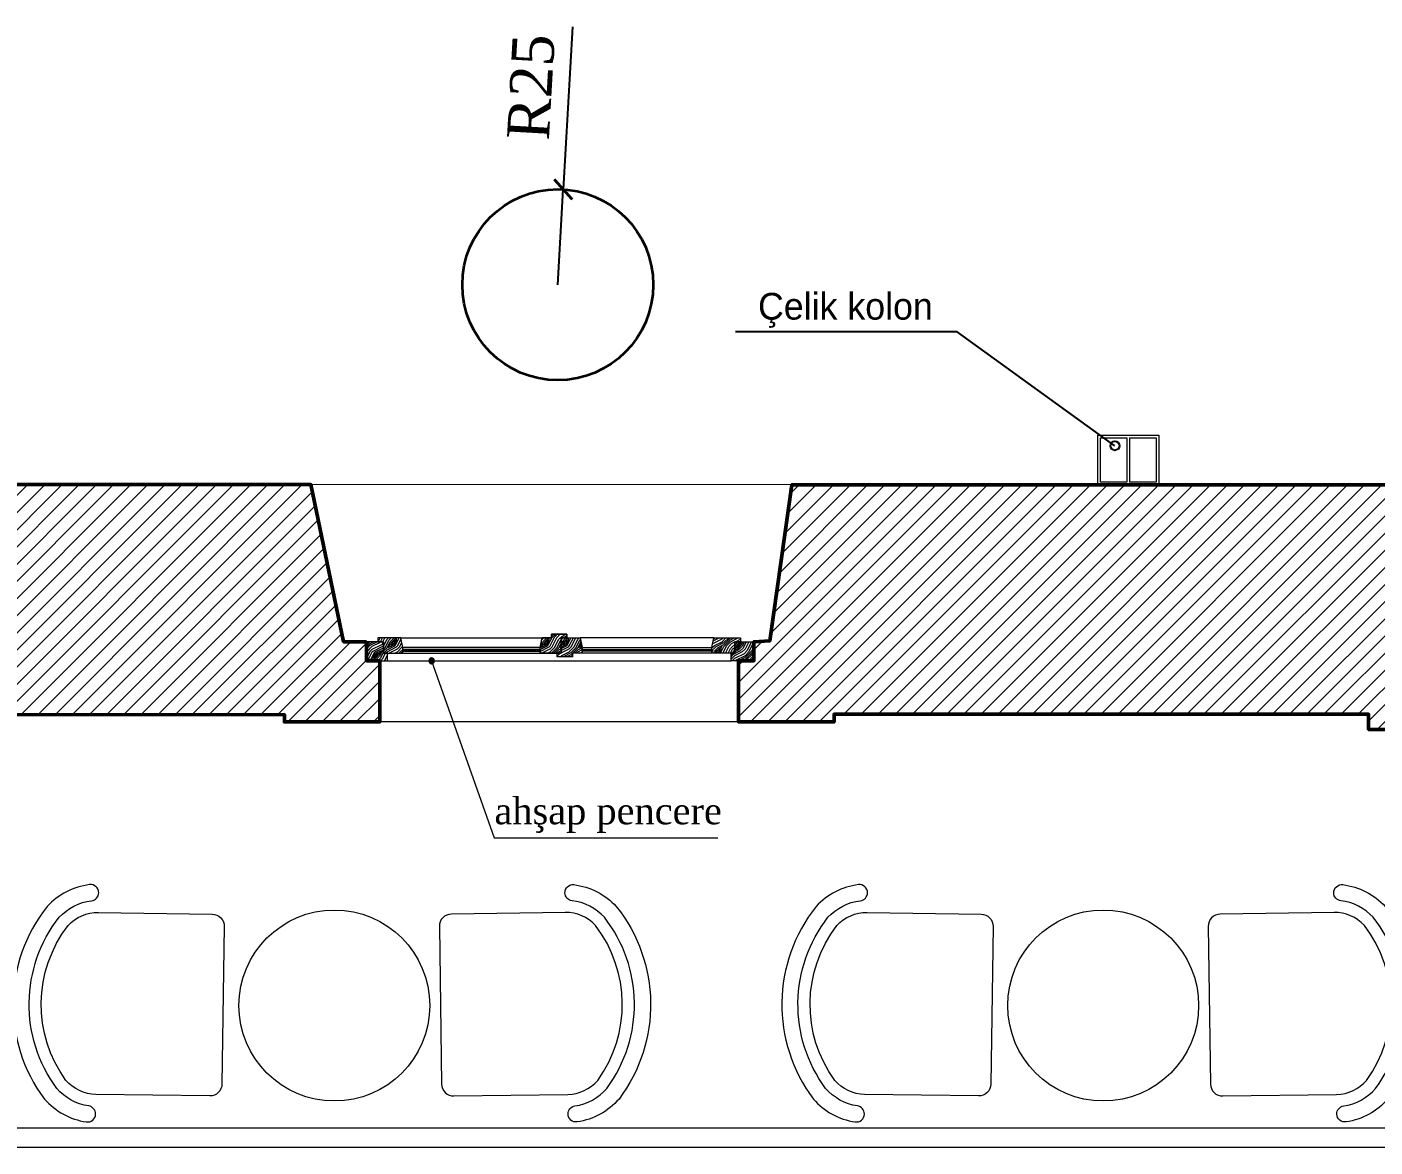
# Model space of a CAD drawing. Header units: millimetres. Extents: x 4980 to 19099, y 3891 to 5773.
# Drawn here: x 10993.9 to 11347.1, y 3997.6 to 4290.9 of the extents above; entities that cross this region are included whole.
import ezdxf

# ---------------------------------------------------------------- set-up
doc = ezdxf.new("R2010")
doc.units = ezdxf.units.MM
for name, color, linetype, lineweight in [('a 1', 200, 'Continuous', 9), ('a 2', 132, 'Continuous', 20), ('a ahşap tarama', 46, 'Continuous', 0), ('a duvar', 84, 'Continuous', 50), ('a pencere 0', 252, 'Continuous', 0), ('a pencere cam', 121, 'Continuous', 0), ('a pencere doğrama', 41, 'Continuous', 20), ('no3_ahşap gorunus on kalın', 34, 'Continuous', 20), ('no3_duvar tarama', 253, 'Continuous', 9), ('PLAN YAZI', 4, 'Continuous', 9)]:
    doc.layers.add(name, color=color, linetype=linetype, lineweight=lineweight)
doc.layers.add('a yazı', color=30, linetype='Continuous')
doc.layers.add('Kıtc-002 Çizgi', color=7, linetype='Continuous')
doc.layers.add('no3_mermer gorunus on_Stift_Nr__32', color=7, linetype='Continuous', lineweight=20, true_color=0xffc58a)
doc.layers.add('no3_tefris ön ince_Stift_Nr__194', color=7, linetype='Continuous', lineweight=20, true_color=0x3e007e)
doc.styles.add('ROMANSTW', font='georgia.ttf')
doc.styles.get("Standard").update_dxf_attribs({"font": 'stylu.ttf', "height": 10})
doc.dimstyles.new('M1', dxfattribs={"dimtxt": 11, "dimasz": 5, "dimexe": 2, "dimexo": 5, "dimgap": 3, "dimtad": 1, "dimdec": 1, "dimzin": 12, "dimdsep": 46, "dimtxsty": 'ROMANSTW', "dimblk": 'ARCHTICK', "dimcen": 0.09, "dimclrd": 251, "dimclre": 251, "dimclrt": 1, "dimadec": 0, "dimazin": 0, "dimtfac": 1, "dimtdec": 1, "dimtix": 1, "dimtmove": 0, "dimatfit": 3, "dimldrblk": 'ARCHTICK', "dimfxl": 1, "dimtolj": 1, "dimtzin": 0, "dimarcsym": 0})
pattern_1 = [(45, (-467.3525, 13840.0737), (-2.245064, 2.245064), [])]
pattern_2 = [(0, (-5601.2493, 9833.5585), (5, 5), [0.25, -4.75]), (90, (-5599.2493, 9835.3085), (-5, 5), [0.5, -4.5]), (45, (-5600.2493, 9834.8085), (6e-16, 5), [0.3535, -1.0605, 0.3535, -0.707, 2.475, -2.1215678]), (45, (-5601.4993, 9833.3085), (6e-16, 5), [0.35355, -0.7071, 0.35355, -5.6568678]), (45, (-5599.7493, 9833.8085), (6e-16, 5), [0.35355, -6.7175178]), (45, (-5599.2493, 9833.5585), (6e-16, 5), [0.35355, -6.7175178]), (45, (-5599.9993, 9834.0585), (6e-16, 5), [0.35355, -6.7175178]), (45, (-5600.2493, 9834.3085), (6e-16, 5), [0.7071, -6.3639678]), (45, (-5598.9993, 9838.0585), (6e-16, 5), [0.7071, -6.3639678]), (45, (-5600.7493, 9834.5585), (6e-16, 5), [1.4142, -5.6568678]), (45, (-5600.9993, 9834.8085), (6e-16, 5), [1.4142, -5.6568678]), (45, (-5597.7493, 9836.3085), (6e-16, 5), [1.4142, -5.6568678]), (45, (-5601.2493, 9835.3085), (6e-16, 5), [1.06066, -6.0104078]), (45, (-5602.2493, 9836.0585), (6e-16, 5), [1.06066, -6.0104078]), (45, (-5601.7493, 9835.5585), (6e-16, 5), [1.06066, -6.0104078]), (45, (-5598.4993, 9837.0585), (6e-16, 5), [1.767767, -5.3033008]), (45, (-5598.9993, 9837.3085), (6e-16, 5), [1.767767, -5.3033008]), (45, (-5598.4993, 9836.0585), (6e-16, 5), [2.4748737, -4.596194]), (26.565051, (-5600.7493, 9834.0585), (5, 2e-09), [0.559017, -10.6213229]), (26.565051, (-5599.7493, 9835.5585), (5, 2e-09), [0.559017, -10.6213229]), (26.565051, (-5599.9993, 9835.0585), (5, 2e-09), [0.559017, -10.6213229]), (26.565051, (-5600.9993, 9833.5585), (5, 2e-09), [1.118034, -10.0623059]), (26.565051, (-5599.9993, 9835.8085), (5, 2e-09), [1.677051, -9.5032889]), (26.565051, (-5600.4993, 9836.0585), (5, 2e-09), [2.236068, -8.9442719]), (26.565051, (-5600.9993, 9836.3085), (5, 2e-09), [2.236068, -8.9442719]), (26.565051, (-5601.7493, 9837.8085), (5, 2e-09), [2.236068, -8.9442719]), (26.565051, (-5601.7493, 9837.3085), (5, 2e-09), [2.795085, -8.3852549]), (26.565051, (-5601.4993, 9836.8085), (5, 2e-09), [2.795085, -8.3852549]), (63.434949, (-5599.7493, 9834.8085), (3e-10, 5), [0.559017, -10.6213229]), (63.434949, (-5600.4993, 9834.3085), (3e-10, 5), [0.559017, -10.6213229]), (63.434949, (-5601.2493, 9833.5585), (3e-10, 5), [1.118034, -10.0623059]), (63.434949, (-5599.7493, 9834.3085), (3e-10, 5), [1.118034, -10.0623059]), (63.434949, (-5601.7493, 9833.3085), (3e-10, 5), [1.677051, -9.5032889]), (63.434949, (-5602.2493, 9833.3085), (3e-10, 5), [2.236068, -8.9442719]), (63.434949, (-5597.7493, 9833.5585), (3e-10, 5), [2.236068, -8.9442719]), (63.434949, (-5599.4993, 9834.0585), (3e-10, 5), [2.236068, -8.9442719]), (63.434949, (-5598.4993, 9833.5585), (3e-10, 5), [2.795085, -8.3852549]), (63.434949, (-5598.9993, 9833.8085), (3e-10, 5), [2.795085, -8.3852549])]

# ---------------------------------------------------------------- blocks, each defined once
blk = doc.blocks.new('4535353')
at = {"color": 5}
for p, q in [((9628.58, 2179.4), (9628.58, 2167.8)), ((9629.28, 2179.4), (9629.28, 2167.8))]:
    blk.add_line(p, q, dxfattribs=at)
blk.add_lwpolyline([(9620.93, 2180.1), (9636.93, 2180.1), (9636.93, 2167.1), (9620.93, 2167.1), (9620.93, 2180.1)], close=True, dxfattribs=at)
for points in [[(9628.58, 2167.8), (9621.63, 2167.8), (9621.63, 2179.4), (9628.58, 2179.4)], [(9629.28, 2179.4), (9636.23, 2179.4), (9636.23, 2167.8), (9629.28, 2167.8)]]:
    blk.add_lwpolyline(points, dxfattribs=at)
blk = doc.blocks.new('asdsdzfsd')
at = {"layer": 'a ahşap tarama', "lineweight": 5}
h = blk.add_hatch(dxfattribs=at)
h.set_pattern_fill('WOODFACE', color=256, scale=5, style=0, pattern_type=2)
h.set_pattern_definition(pattern_2)
h.paths.add_polyline_path([(6488.88, 2016.37), (6488.88, 2017.87), (6488.38, 2020.37), (6482.38, 2020.37), (6482.38, 2019.38), (6483.88, 2019.38), (6483.88, 2016.38), (6484.88, 2016.38)])
h = blk.add_hatch(dxfattribs=at)
h.set_pattern_fill('WOODFACE', color=256, scale=5, style=0, pattern_type=2)
h.set_pattern_definition(pattern_2)
h.paths.add_polyline_path([(6524.88, 2016.37), (6524.88, 2017.87), (6525.38, 2020.37), (6527.88, 2020.37), (6527.88, 2021.37), (6531.88, 2021.37), (6531.88, 2020.37), (6530.38, 2020.37), (6530.38, 2016.79), (6530.38, 2016.37), (6525.09, 2016.37)])
h = blk.add_hatch(dxfattribs=at)
h.set_pattern_fill('WOODFACE', color=256, scale=5, style=0, pattern_type=2)
h.set_pattern_definition(pattern_2)
h.paths.add_polyline_path([(6535.38, 2020.37), (6535.88, 2017.87), (6535.88, 2016.37), (6533.38, 2016.37), (6533.38, 2015.37), (6529.38, 2015.37), (6529.38, 2016.37), (6530.38, 2016.37), (6530.38, 2019.95), (6530.38, 2020.37)])
h = blk.add_hatch(dxfattribs=at)
h.set_pattern_fill('WOODFACE', color=256, scale=5, style=0, pattern_type=2)
h.set_pattern_definition([(0, (-5601.2493, 8516.1733), (5, 5), [0.25, -4.75]), (90, (-5599.2493, 8517.9233), (-5, 5), [0.5, -4.5]), (45, (-5600.2493, 8517.4233), (6e-16, 5), [0.3535, -1.0605, 0.3535, -0.707, 2.475, -2.1215678]), (45, (-5601.4993, 8515.9233), (6e-16, 5), [0.35355, -0.7071, 0.35355, -5.6568678]), (45, (-5599.7493, 8516.4233), (6e-16, 5), [0.35355, -6.7175178]), (45, (-5599.2493, 8516.1733), (6e-16, 5), [0.35355, -6.7175178]), (45, (-5599.9993, 8516.6733), (6e-16, 5), [0.35355, -6.7175178]), (45, (-5600.2493, 8516.9233), (6e-16, 5), [0.7071, -6.3639678]), (45, (-5598.9993, 8520.6733), (6e-16, 5), [0.7071, -6.3639678]), (45, (-5600.7493, 8517.1733), (6e-16, 5), [1.4142, -5.6568678]), (45, (-5600.9993, 8517.4233), (6e-16, 5), [1.4142, -5.6568678]), (45, (-5597.7493, 8518.9233), (6e-16, 5), [1.4142, -5.6568678]), (45, (-5601.2493, 8517.9233), (6e-16, 5), [1.06066, -6.0104078]), (45, (-5602.2493, 8518.6733), (6e-16, 5), [1.06066, -6.0104078]), (45, (-5601.7493, 8518.1733), (6e-16, 5), [1.06066, -6.0104078]), (45, (-5598.4993, 8519.6733), (6e-16, 5), [1.767767, -5.3033008]), (45, (-5598.9993, 8519.9233), (6e-16, 5), [1.767767, -5.3033008]), (45, (-5598.4993, 8518.6733), (6e-16, 5), [2.4748737, -4.596194]), (26.565051, (-5600.7493, 8516.6733), (5, 2e-09), [0.559017, -10.6213229]), (26.565051, (-5599.7493, 8518.1733), (5, 2e-09), [0.559017, -10.6213229]), (26.565051, (-5599.9993, 8517.6733), (5, 2e-09), [0.559017, -10.6213229]), (26.565051, (-5600.9993, 8516.1733), (5, 2e-09), [1.118034, -10.0623059]), (26.565051, (-5599.9993, 8518.4233), (5, 2e-09), [1.677051, -9.5032889]), (26.565051, (-5600.4993, 8518.6733), (5, 2e-09), [2.236068, -8.944272]), (26.565051, (-5600.9993, 8518.9233), (5, 2e-09), [2.236068, -8.944272]), (26.565051, (-5601.7493, 8520.4233), (5, 2e-09), [2.236068, -8.944272]), (26.565051, (-5601.7493, 8519.9233), (5, 2e-09), [2.795085, -8.3852549]), (26.565051, (-5601.4993, 8519.4233), (5, 2e-09), [2.795085, -8.3852549]), (63.434949, (-5599.7493, 8517.4233), (3e-10, 5), [0.559017, -10.6213229]), (63.434949, (-5600.4993, 8516.9233), (3e-10, 5), [0.559017, -10.6213229]), (63.434949, (-5601.2493, 8516.1733), (3e-10, 5), [1.118034, -10.0623059]), (63.434949, (-5599.7493, 8516.9233), (3e-10, 5), [1.118034, -10.0623059]), (63.434949, (-5601.7493, 8515.9233), (3e-10, 5), [1.677051, -9.5032889]), (63.434949, (-5602.2493, 8515.9233), (3e-10, 5), [2.236068, -8.944272]), (63.434949, (-5597.7493, 8516.1733), (3e-10, 5), [2.236068, -8.944272]), (63.434949, (-5599.4993, 8516.6733), (3e-10, 5), [2.236068, -8.944272]), (63.434949, (-5598.4993, 8516.1733), (3e-10, 5), [2.795085, -8.3852549]), (63.434949, (-5598.9993, 8516.4233), (3e-10, 5), [2.795085, -8.3852549])])
edge = h.paths.add_edge_path()
edge.add_line((6569.88, 2016.37), (6574.88, 2016.38))
edge.add_line((6574.88, 2016.38), (6575.88, 2016.38))
edge.add_line((6575.88, 2016.38), (6575.88, 2019.38))
edge.add_line((6575.88, 2019.38), (6577.38, 2019.38))
edge.add_line((6577.38, 2019.38), (6577.38, 2020.37))
edge.add_line((6577.38, 2020.37), (6570.38, 2020.37))
edge.add_line((6570.38, 2020.37), (6569.88, 2017.87))
edge.add_line((6569.88, 2017.87), (6569.88, 2016.37))
h = blk.add_hatch(dxfattribs=at)
h.set_pattern_fill('WOODFACE', color=256, scale=5, angle=180.0001, style=0, pattern_type=2)
h.set_pattern_definition([(180.00012, (15611.555, -6867.6004), (-4.9999897, -5.0000103), [0.25, -4.75]), (270.00012, (15609.555, -6869.3504), (5.0000103, -4.9999897), [0.5, -4.5]), (225.000118, (15610.555, -6868.8504), (1.03e-05, -5), [0.3535, -1.0605, 0.3535, -0.707, 2.475, -2.1215678]), (225.000118, (15611.805, -6867.3504), (1.03e-05, -5), [0.35355, -0.7071, 0.35355, -5.6568678]), (225.000118, (15610.055, -6867.8504), (1.03e-05, -5), [0.35355, -6.7175178]), (225.000118, (15609.555, -6867.6004), (1.03e-05, -5), [0.35355, -6.7175178]), (225.000118, (15610.305, -6868.1004), (1.03e-05, -5), [0.35355, -6.7175178]), (225.000118, (15610.555, -6868.3504), (1.03e-05, -5), [0.7071, -6.3639678]), (225.000118, (15609.305, -6872.1004), (1.03e-05, -5), [0.7071, -6.3639678]), (225.000118, (15611.055, -6868.6004), (1.03e-05, -5), [1.4142, -5.6568678]), (225.000118, (15611.305, -6868.8504), (1.03e-05, -5), [1.4142, -5.6568678]), (225.000118, (15608.055, -6870.3504), (1.03e-05, -5), [1.4142, -5.6568678]), (225.000118, (15611.555, -6869.3504), (1.03e-05, -5), [1.06066, -6.0104078]), (225.000118, (15612.555, -6870.1004), (1.03e-05, -5), [1.06066, -6.0104078]), (225.000118, (15612.055, -6869.6004), (1.03e-05, -5), [1.06066, -6.0104078]), (225.000118, (15608.805, -6871.1004), (1.03e-05, -5), [1.767767, -5.3033008]), (225.000118, (15609.305, -6871.3504), (1.03e-05, -5), [1.767767, -5.3033008]), (225.000118, (15608.805, -6870.1004), (1.03e-05, -5), [2.4748737, -4.596194]), (206.56517, (15611.055, -6868.1004), (-5, -1.03e-05), [0.559017, -10.6213229]), (206.56517, (15610.055, -6869.6004), (-5, -1.03e-05), [0.559017, -10.6213229]), (206.56517, (15610.305, -6869.1004), (-5, -1.03e-05), [0.559017, -10.6213229]), (206.56517, (15611.305, -6867.6004), (-5, -1.03e-05), [1.118034, -10.0623059]), (206.56517, (15610.305, -6869.8504), (-5, -1.03e-05), [1.677051, -9.503289]), (206.56517, (15610.805, -6870.1004), (-5, -1.03e-05), [2.236068, -8.944272]), (206.56517, (15611.305, -6870.3504), (-5, -1.03e-05), [2.236068, -8.944272]), (206.56517, (15612.055, -6871.8504), (-5, -1.03e-05), [2.236068, -8.944272]), (206.56517, (15612.055, -6871.3504), (-5, -1.03e-05), [2.795085, -8.3852549]), (206.56517, (15611.805, -6870.8504), (-5, -1.03e-05), [2.795085, -8.3852549]), (243.435067, (15610.055, -6868.8504), (1.03e-05, -5), [0.559017, -10.6213229]), (243.435067, (15610.805, -6868.3504), (1.03e-05, -5), [0.559017, -10.6213229]), (243.435067, (15611.555, -6867.6004), (1.03e-05, -5), [1.118034, -10.0623059]), (243.435067, (15610.055, -6868.3504), (1.03e-05, -5), [1.118034, -10.0623059]), (243.435067, (15612.055, -6867.3504), (1.03e-05, -5), [1.677051, -9.503289]), (243.435067, (15612.555, -6867.3504), (1.03e-05, -5), [2.236068, -8.944272]), (243.435067, (15608.055, -6867.6004), (1.03e-05, -5), [2.236068, -8.944272]), (243.435067, (15609.805, -6868.1004), (1.03e-05, -5), [2.236068, -8.944272]), (243.435067, (15608.805, -6867.6004), (1.03e-05, -5), [2.795085, -8.3852549]), (243.435067, (15609.305, -6867.8504), (1.03e-05, -5), [2.795085, -8.3852549])])
h.paths.add_polyline_path([(6481.88, 2014.38), (6484.88, 2014.38), (6484.88, 2016.38), (6483.88, 2016.38), (6483.88, 2019.38), (6479.39, 2019.38), (6479.39, 2014.38)])
h = blk.add_hatch(dxfattribs=at)
h.set_pattern_fill('WOODFACE', color=256, scale=5, angle=180.0001, style=0, pattern_type=2)
h.set_pattern_definition([(180.00012, (15611.555, -8184.9855), (-4.9999897, -5.0000103), [0.25, -4.75]), (270.00012, (15609.555, -8186.7355), (5.0000103, -4.9999897), [0.5, -4.5]), (225.000118, (15610.555, -8186.2355), (1.03e-05, -5), [0.3535, -1.0605, 0.3535, -0.707, 2.475, -2.1215678]), (225.000118, (15611.805, -8184.7355), (1.03e-05, -5), [0.35355, -0.7071, 0.35355, -5.6568678]), (225.000118, (15610.055, -8185.2355), (1.03e-05, -5), [0.35355, -6.7175178]), (225.000118, (15609.555, -8184.9855), (1.03e-05, -5), [0.35355, -6.7175178]), (225.000118, (15610.305, -8185.4855), (1.03e-05, -5), [0.35355, -6.7175178]), (225.000118, (15610.555, -8185.7355), (1.03e-05, -5), [0.7071, -6.3639678]), (225.000118, (15609.305, -8189.4855), (1.03e-05, -5), [0.7071, -6.3639678]), (225.000118, (15611.055, -8185.9855), (1.03e-05, -5), [1.4142, -5.6568678]), (225.000118, (15611.305, -8186.2355), (1.03e-05, -5), [1.4142, -5.6568678]), (225.000118, (15608.055, -8187.7355), (1.03e-05, -5), [1.4142, -5.6568678]), (225.000118, (15611.555, -8186.7355), (1.03e-05, -5), [1.06066, -6.0104078]), (225.000118, (15612.555, -8187.4855), (1.03e-05, -5), [1.06066, -6.0104078]), (225.000118, (15612.055, -8186.9855), (1.03e-05, -5), [1.06066, -6.0104078]), (225.000118, (15608.805, -8188.4855), (1.03e-05, -5), [1.767767, -5.3033008]), (225.000118, (15609.305, -8188.7355), (1.03e-05, -5), [1.767767, -5.3033008]), (225.000118, (15608.805, -8187.4855), (1.03e-05, -5), [2.4748737, -4.596194]), (206.56517, (15611.055, -8185.4855), (-5, -1.032e-05), [0.559017, -10.6213229]), (206.56517, (15610.055, -8186.9855), (-5, -1.032e-05), [0.559017, -10.6213229]), (206.56517, (15610.305, -8186.4855), (-5, -1.032e-05), [0.559017, -10.6213229]), (206.56517, (15611.305, -8184.9855), (-5, -1.032e-05), [1.118034, -10.0623059]), (206.56517, (15610.305, -8187.2355), (-5, -1.032e-05), [1.677051, -9.5032889]), (206.56517, (15610.805, -8187.4855), (-5, -1.032e-05), [2.236068, -8.944272]), (206.56517, (15611.305, -8187.7355), (-5, -1.032e-05), [2.236068, -8.944272]), (206.56517, (15612.055, -8189.2355), (-5, -1.032e-05), [2.236068, -8.944272]), (206.56517, (15612.055, -8188.7355), (-5, -1.032e-05), [2.795085, -8.3852549]), (206.56517, (15611.805, -8188.2355), (-5, -1.032e-05), [2.795085, -8.3852549]), (243.435067, (15610.055, -8186.2355), (1.03e-05, -5), [0.559017, -10.6213229]), (243.435067, (15610.805, -8185.7355), (1.03e-05, -5), [0.559017, -10.6213229]), (243.435067, (15611.555, -8184.9855), (1.03e-05, -5), [1.118034, -10.0623059]), (243.435067, (15610.055, -8185.7355), (1.03e-05, -5), [1.118034, -10.0623059]), (243.435067, (15612.055, -8184.7355), (1.03e-05, -5), [1.677051, -9.5032889]), (243.435067, (15612.555, -8184.7355), (1.03e-05, -5), [2.236068, -8.944272]), (243.435067, (15608.055, -8184.9855), (1.03e-05, -5), [2.236068, -8.944272]), (243.435067, (15609.805, -8185.4855), (1.03e-05, -5), [2.236068, -8.944272]), (243.435067, (15608.805, -8184.9855), (1.03e-05, -5), [2.795085, -8.3852549]), (243.435067, (15609.305, -8185.2355), (1.03e-05, -5), [2.795085, -8.3852549])])
h.paths.add_polyline_path([(6576.88, 2014.37), (6580.89, 2014.37), (6580.89, 2019.37), (6577.38, 2019.38), (6575.88, 2019.38), (6575.88, 2016.38), (6574.88, 2016.38), (6574.88, 2014.37)])
at = {"layer": 'a pencere cam', "lineweight": 5}
for points in [[(6488.88, 2017.37), (6524.88, 2017.37), (6524.88, 2016.87), (6488.88, 2016.87)], [(6535.88, 2017.37), (6569.88, 2017.37), (6569.88, 2016.87), (6535.88, 2016.87)]]:
    blk.add_hatch(color=256, dxfattribs=at).paths.add_polyline_path(points)
at = {"layer": 'no3_duvar tarama'}
h = blk.add_hatch(dxfattribs=at)
h.set_pattern_fill('ANSI31', color=256, style=0)
h.set_pattern_definition(pattern_1)
h.paths.add_polyline_path([(6239.39, 2154.95), (6238.28, 2154.52), (6237.05, 2154.04), (6234.72, 2153.13), (6233.28, 2156.87), (6218.37, 2151.07), (6227.44, 2127.77), (6229.3, 2128.5), (6269.95, 2024.13), (6268.09, 2023.41), (6277.89, 1998.25), (6303.89, 1998.25), (6303.89, 2000.25), (6457.88, 2000.27), (6457.88, 1998.37), (6482.88, 1998.37), (6482.88, 2014.38), (6479.39, 2014.38), (6479.39, 2019.38), (6473.4, 2019.38), (6464.83, 2060.5), (6318.81, 2060.53), (6280.25, 2159.36), (6241.42, 2149.42)])
h = blk.add_hatch(dxfattribs=at)
h.set_pattern_fill('ANSI31', color=256, style=0)
h.set_pattern_definition(pattern_1)
h.paths.add_polyline_path([(6762.32, 2060.43), (6767.75, 2017.75), (6772.88, 2017.84), (6772.88, 2008.38), (6777.88, 2008.4), (6777.88, 1999.4), (6768.88, 1999.4), (6768.88, 1996.4), (6741.88, 1996.39), (6741.88, 2000.39), (6601.88, 2000.38), (6601.88, 1998.38), (6576.88, 1998.38), (6576.88, 2014.37), (6580.89, 2014.37), (6580.89, 2019.37), (6585.01, 2019.59), (6590.84, 2060.47), (6713.87, 2060.44)])
at = {"layer": 'PLAN YAZI'}
h = blk.add_hatch(color=256, dxfattribs=at)
h.dxf.hatch_style = 1
edge = h.paths.add_edge_path()
edge.add_ellipse((6496.43, 2014.37), major_axis=(-0.021, 0.888), ratio=0.6911, start_angle=0, end_angle=360)
at = {"layer": 'a 1'}
for p, q in [((6206.79, 1892.05), (9036.37, 1892.05)), ((6203.37, 1887.06), (9040.88, 1887.06))]:
    blk.add_line(p, q, dxfattribs=at)
at = {"layer": 'a 2'}
for points in [[(6590.84, 2060.47), (6464.83, 2060.5)], [(6576.88, 1998.38), (6482.88, 1998.37)]]:
    blk.add_lwpolyline(points, dxfattribs=at)
at = {"layer": 'a duvar'}
for points in [[(6479.39, 2019.38), (6473.4, 2019.38), (6464.83, 2060.5), (6318.81, 2060.53)], [(6303.89, 2000.25), (6457.88, 2000.27), (6457.88, 1998.37), (6482.88, 1998.37), (6482.88, 2014.38), (6479.39, 2014.38), (6479.39, 2019.38)], [(6762.32, 2060.43), (6767.75, 2017.75), (6772.88, 2017.84), (6772.88, 2008.38), (6777.88, 2008.4), (6777.88, 1999.4), (6768.88, 1999.4), (6768.88, 1996.4), (6741.88, 1996.39), (6741.88, 2000.39), (6601.88, 2000.38), (6601.88, 1998.38), (6576.88, 1998.38), (6576.88, 2014.37), (6580.89, 2014.37), (6580.89, 2019.37), (6585.01, 2019.59), (6590.84, 2060.47), (6713.87, 2060.44), (6762.32, 2060.43)]]:
    blk.add_lwpolyline(points, dxfattribs=at)
at = {"layer": 'a pencere 0'}
for points in [[(6488.38, 2020.37), (6525.38, 2020.37)], [(6570.38, 2020.37), (6535.38, 2020.37)], [(6524.88, 2017.87), (6488.88, 2017.87)], [(6535.88, 2017.87), (6569.88, 2017.87)], [(6484.88, 2014.37), (6574.88, 2014.38)], [(6484.88, 2014.37), (6574.88, 2014.38)], [(6488.88, 2016.37), (6524.88, 2016.37)], [(6569.88, 2016.37), (6535.88, 2016.37)]]:
    blk.add_lwpolyline(points, dxfattribs=at)
at = {"layer": 'a pencere cam', "lineweight": 5}
for p, q in [((6483.88, 2019.37), (6483.88, 2016.37)), ((6488.88, 2016.87), (6524.88, 2016.87)), ((6569.88, 2016.87), (6535.88, 2016.87))]:
    blk.add_line(p, q, dxfattribs=at)
for points in [[(6488.88, 2017.37), (6524.88, 2017.37), (6524.88, 2016.87), (6488.88, 2016.87)], [(6535.88, 2017.37), (6569.88, 2017.37), (6569.88, 2016.87), (6535.88, 2016.87)]]:
    blk.add_lwpolyline(points, close=True, dxfattribs=at)
for points in [[(6524.88, 2017.37), (6488.88, 2017.37)], [(6535.88, 2017.37), (6569.88, 2017.37)]]:
    blk.add_lwpolyline(points, dxfattribs=at)
at = {"layer": 'a pencere doğrama'}
for p, q in [((6488.88, 2017.87), (6488.38, 2020.37)), ((6524.88, 2017.87), (6525.38, 2020.37)), ((6527.88, 2020.37), (6525.38, 2020.37)), ((6527.88, 2021.37), (6527.88, 2020.37)), ((6531.88, 2021.37), (6527.88, 2021.37)), ((6530.38, 2016.37), (6530.38, 2020.37)), ((6530.38, 2020.37), (6531.88, 2020.37)), ((6530.38, 2016.37), (6530.38, 2020.37)), ((6531.88, 2020.37), (6531.88, 2021.37)), ((6531.88, 2020.37), (6535.38, 2020.37)), ((6535.88, 2017.87), (6535.38, 2020.37)), ((6569.88, 2017.87), (6570.38, 2020.37)), ((6483.88, 2016.37), (6483.88, 2019.37)), ((6483.88, 2016.37), (6483.88, 2019.37)), ((6488.88, 2017.37), (6488.88, 2017.87)), ((6488.88, 2016.37), (6488.88, 2016.87)), ((6524.88, 2017.37), (6524.88, 2017.87)), ((6524.88, 2016.87), (6524.88, 2016.37)), ((6535.88, 2017.37), (6535.88, 2017.87)), ((6535.88, 2016.87), (6535.88, 2016.37)), ((6569.88, 2017.37), (6569.88, 2017.87)), ((6569.88, 2016.37), (6569.88, 2017.37)), ((6575.88, 2016.38), (6575.88, 2019.38)), ((6575.88, 2016.38), (6575.88, 2019.38)), ((6483.88, 2016.37), (6488.88, 2016.37)), ((6484.88, 2016.37), (6483.88, 2016.37)), ((6484.88, 2016.37), (6483.88, 2016.37)), ((6524.88, 2016.37), (6530.38, 2016.37)), ((6529.38, 2015.37), (6529.38, 2016.37)), ((6533.38, 2015.37), (6529.38, 2015.37)), ((6533.38, 2016.37), (6533.38, 2015.37)), ((6535.88, 2016.37), (6533.38, 2016.37)), ((6574.88, 2016.38), (6569.88, 2016.37)), ((6574.88, 2016.38), (6575.88, 2016.38)), ((6574.88, 2014.38), (6574.88, 2016.38)), ((6574.88, 2016.38), (6575.88, 2016.38)), ((6574.88, 2014.38), (6574.88, 2016.38)), ((6576.88, 2014.38), (6574.88, 2014.38)), ((6576.88, 2014.38), (6574.88, 2014.38))]:
    blk.add_line(p, q, dxfattribs=at)
for points in [[(6488.88, 2016.37), (6488.88, 2017.87), (6488.38, 2020.37), (6482.38, 2020.37), (6482.38, 2019.38), (6483.88, 2019.38), (6483.88, 2016.38), (6484.88, 2016.38), (6488.88, 2016.37)], [(6524.88, 2016.37), (6524.88, 2017.87), (6525.38, 2020.37), (6527.88, 2020.37), (6527.88, 2021.37), (6531.88, 2021.37), (6531.88, 2020.37), (6530.38, 2020.37), (6530.38, 2016.79), (6530.38, 2016.37), (6525.09, 2016.37), (6524.88, 2016.37)], [(6535.38, 2020.37), (6535.88, 2017.87), (6535.88, 2016.37), (6533.38, 2016.37), (6533.38, 2015.37), (6529.38, 2015.37), (6529.38, 2016.37), (6530.38, 2016.37), (6530.38, 2019.95), (6530.38, 2020.37), (6535.38, 2020.37), (6535.38, 2020.37)], [(6569.88, 2016.37), (6569.88, 2017.87), (6570.38, 2020.37), (6577.38, 2020.37), (6577.38, 2019.38), (6575.88, 2019.38), (6575.88, 2016.38), (6574.88, 2016.38), (6569.88, 2016.37)], [(6570.38, 2020.37), (6577.38, 2020.38), (6577.38, 2019.38), (6575.88, 2019.38)], [(6481.88, 2014.38), (6484.88, 2014.38), (6484.88, 2016.38), (6483.88, 2016.38), (6483.88, 2019.38), (6479.39, 2019.38), (6479.39, 2014.38), (6481.88, 2014.38)], [(6576.88, 2014.37), (6574.88, 2014.37), (6574.88, 2016.38), (6575.88, 2016.38), (6575.88, 2019.38), (6577.38, 2019.38), (6580.89, 2019.37), (6580.89, 2014.37), (6576.88, 2014.37)]]:
    blk.add_lwpolyline(points, dxfattribs=at)
at = {"layer": 'a yazı'}
blk.add_lwpolyline([(6675.44, 2070.67), (6634.14, 2100.5), (6576.08, 2100.5)], dxfattribs=at)
blk.add_circle((6675.44, 2070.67), 1.19, dxfattribs=at)
at = {"layer": 'PLAN YAZI'}
for p, q in [((6496.43, 2014.37), (6512.83, 1968.02)), ((6512.83, 1968.02), (6571.43, 1968.02))]:
    blk.add_line(p, q, dxfattribs=at)
blk.add_ellipse((6496.43, 2014.37), major_axis=(0, 0.888), ratio=0.6911, start_param=4.712389, end_param=10.995574, dxfattribs=at)
at = {"rotation": 359.9863374202046}
blk.add_blockref('4535353', (-2950.49, -104.35), dxfattribs=at)
at = {"layer": 'a yazı', "insert": (6581.96, 2110.71), "char_height": 13, "width": 111.9385, "attachment_point": 1}
blk.add_mtext('{\\H0.53846x;Çelik kolon}', dxfattribs=at)
at = {"layer": 'PLAN YAZI', "insert": (6512.91, 1978.57), "char_height": 7, "width": 63.3955, "attachment_point": 1}
blk.add_mtext('{\\fTimes New Roman|b0|i0|c162|p18;ahşap pencere}', dxfattribs=at)
blk = doc.blocks.new('S2')
at = {"layer": 'no3_tefris ön ince_Stift_Nr__194', "linetype": 'Continuous', "flags": 128}
for points in [[(-366.36, 3123.35, 0.178701), (-357.54, 3126.97, 0.336852), (-353.17, 3171.56, 0.178701), (-361.12, 3176.83, -0.375565), (-362.74, 3179.09, -0.453948), (-360.15, 3180.95, -0.178701), (-349.76, 3174.06, -0.3419), (-354.67, 3123.85, -0.178701), (-366.2, 3119.12, -0.453948), (-368.39, 3121.44, -0.375565)], [(-363.24, 3173.97), (-392.93, 3176.87, 0.414214), (-396.4, 3174.02), (-400.42, 3132.94, 0.414214), (-397.57, 3129.47), (-367.88, 3126.56, 0.213422), (-359.69, 3129.31, 0.332144), (-355.73, 3169.69, 0.213422)]]:
    blk.add_lwpolyline(points, format="xyb", close=True, dxfattribs=at)
blk = doc.blocks.new('_ArchTick')
at = {"layer": 'Kıtc-002 Çizgi', "color": 0, "const_width": 0.15}
blk.add_lwpolyline([(-0.5, -0.5), (0.5, 0.5)], dxfattribs=at)
blk = doc.blocks.new('*D115')
at = {"layer": 'Defpoints', "color": 0, "transparency": 16777216}
for p in [(11134.41, 4248.36), (11132.99, 4223.4)]:
    blk.add_point(p, dxfattribs=at)
at = {"layer": 'no3_duvar tarama', "color": 251, "lineweight": -2, "transparency": 16777216}
for p in [(11136.81, 4290.89), (11132.99, 4223.4)]:
    blk.add_line(p, (11134.41, 4248.36), dxfattribs=at)
at = {"layer": 'no3_duvar tarama', "color": 251, "lineweight": -2, "transparency": 16777216, "xscale": 5, "yscale": 5, "zscale": 5, "rotation": 266.7641750742296}
blk.add_blockref('_ArchTick', (11134.41, 4248.36), dxfattribs=at)
at = {"layer": 'no3_duvar tarama', "color": 1, "transparency": 16777216, "insert": (11126.01, 4275.18), "char_height": 11, "attachment_point": 5, "rotation": 86.7642, "style": 'ROMANSTW'}
blk.add_mtext('\\A1;R25', dxfattribs=at)

msp = doc.modelspace()

# ---------------------------------------------------------------- linework, layer by layer
at = {"layer": 'no3_ahşap gorunus on kalın', "lineweight": 35}
msp.add_circle((11132.99, 4223.4), 25, dxfattribs=at)
at = {"layer": 'no3_mermer gorunus on_Stift_Nr__32', "linetype": 'Continuous'}
for centre in [(11074.46, 4034.66), (11275.86, 4034.66)]:
    msp.add_circle(centre, 25, dxfattribs=at)

# ---------------------------------------------------------------- block references
at = {"layer": 'no3_duvar tarama'}
msp.add_blockref('asdsdzfsd', (4603.48, 2110.55), dxfattribs=at)
at = {"layer": 'no3_duvar tarama', "xscale": -1, "rotation": 353.600964917921}
for p in [(10297.92, 945.31), (10499.32, 945.31)]:
    msp.add_blockref('S2', p, dxfattribs=at)
at = {"layer": 'no3_duvar tarama', "rotation": 6.399035082078977}
for p in [(11849.65, 945.31), (12051.05, 945.31)]:
    msp.add_blockref('S2', p, dxfattribs=at)

# ---------------------------------------------------------------- dimensions: what is measured, and where the dimension line sits
at = {"layer": 'no3_duvar tarama'}
dim = msp.add_radius_dim(center=(11132.99, 4223.4), mpoint=(11134.41, 4248.36), dimstyle='M1', dxfattribs=at)
dim.commit()
dim.dimension.update_dxf_attribs({"geometry": '*D115', "text_midpoint": (11126.01, 4275.18)})

doc.saveas('drawing.dxf')
